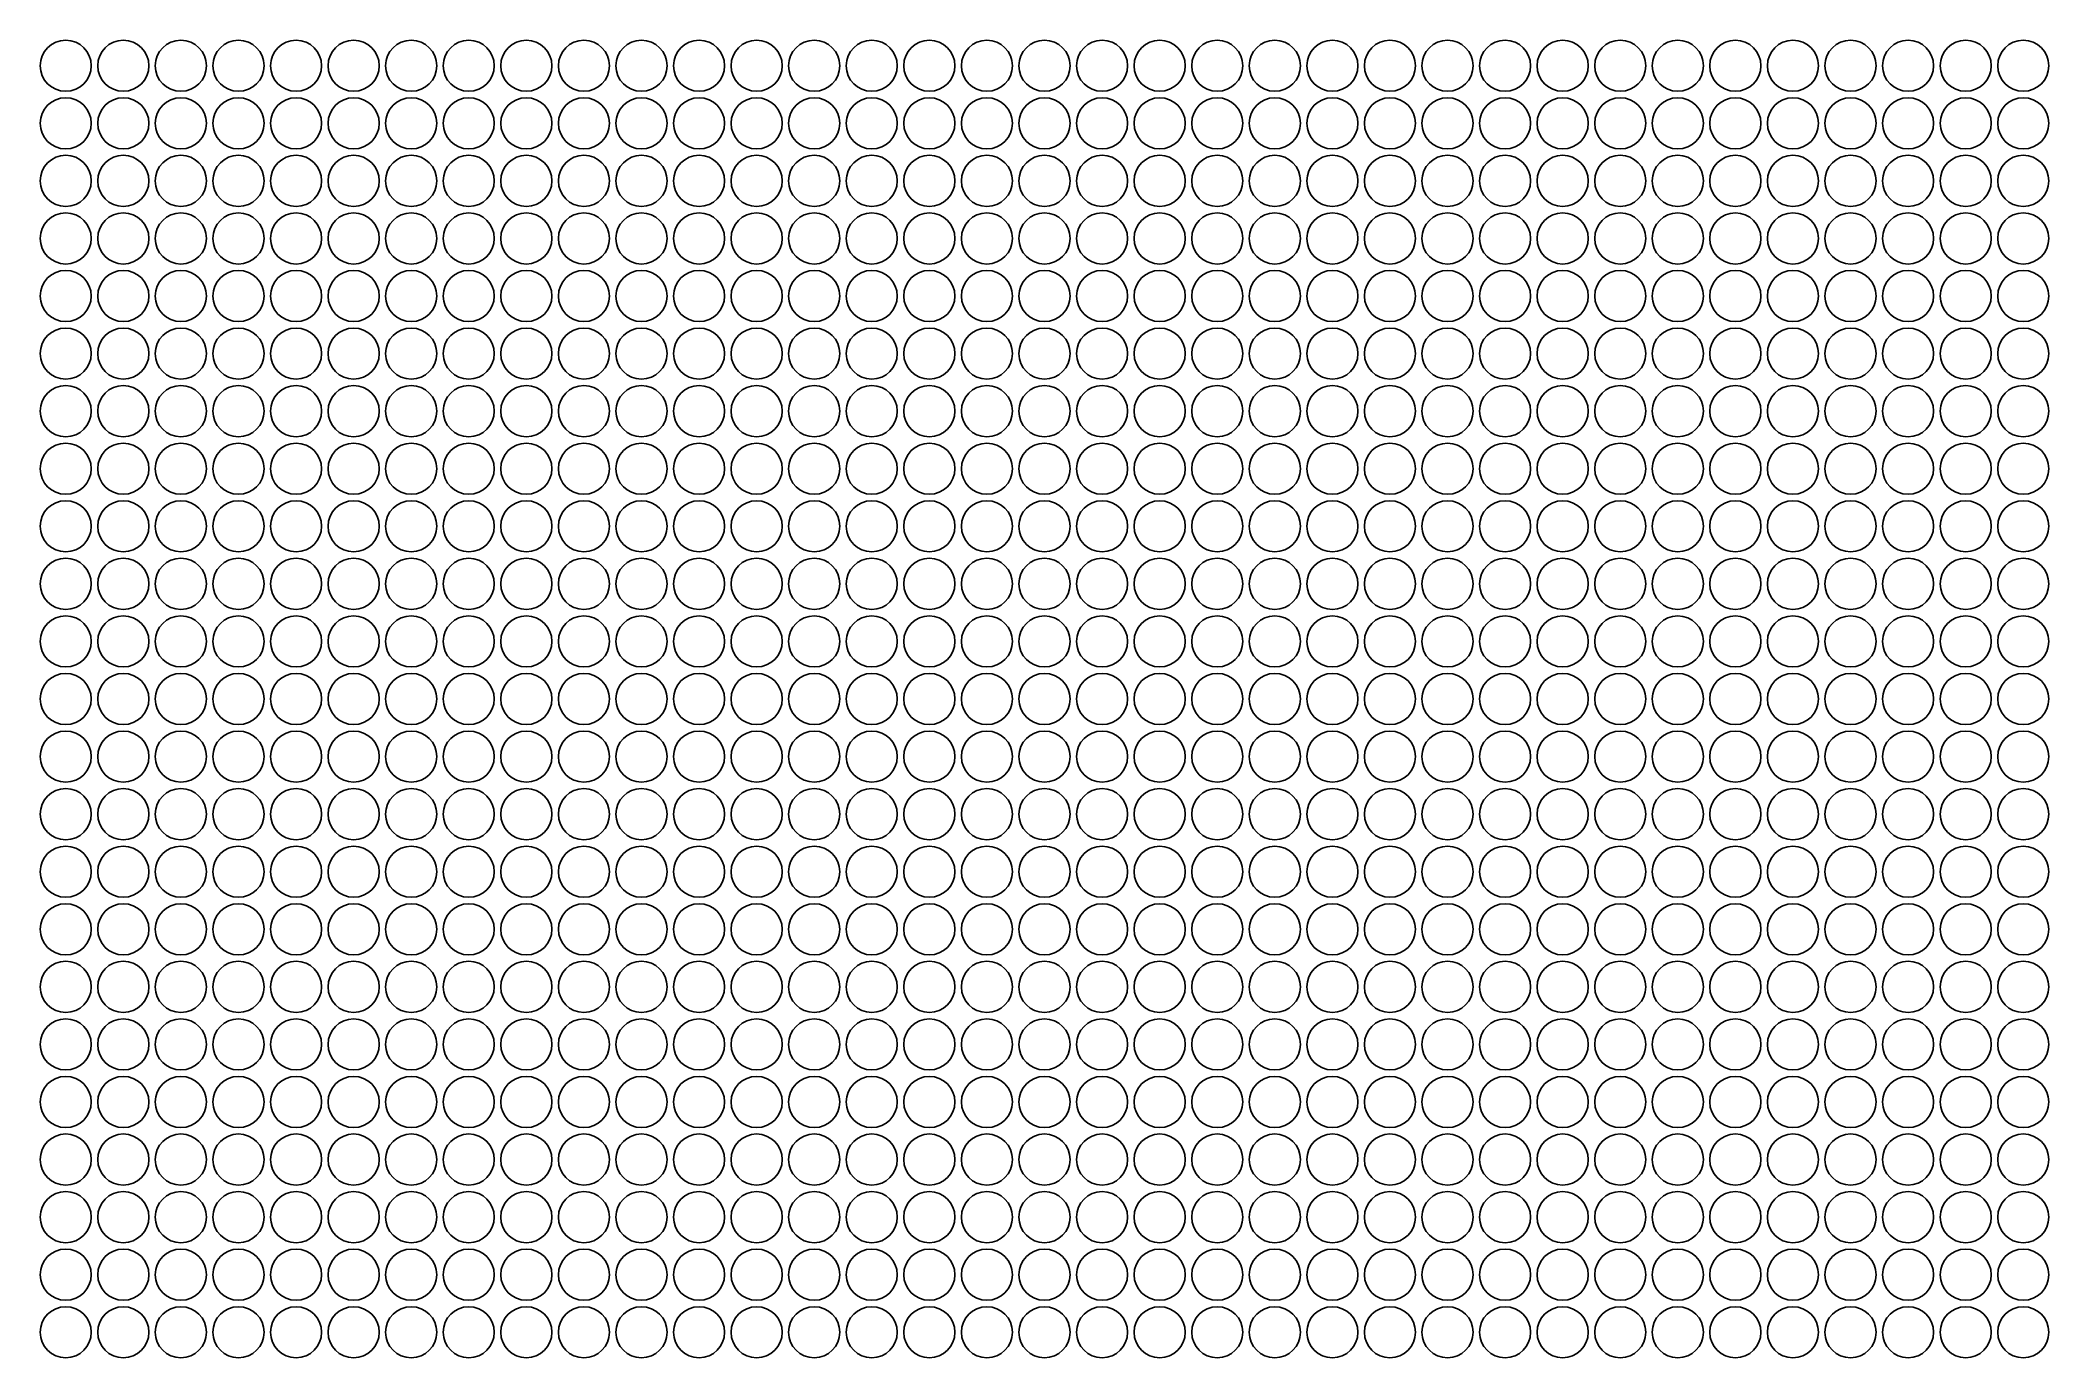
# Model space of a CAD drawing. Header units: millimetres. Extents: x 19 to 412, y -269 to -11.
import ezdxf

# ---------------------------------------------------------------- set-up
doc = ezdxf.new("R2010")
doc.units = ezdxf.units.MM

msp = doc.modelspace()

# ---------------------------------------------------------------- linework, layer by layer
for centre in [(24.47, -15.84), (35.73, -15.84), (46.99, -15.84), (58.26, -15.84), (69.52, -15.84), (80.78, -15.84), (92.04, -15.84), (103.3, -15.84), (114.56, -15.84), (125.82, -15.84), (137.08, -15.84), (148.34, -15.84), (159.6, -15.84), (170.86, -15.84), (182.12, -15.84), (193.38, -15.84), (204.64, -15.84), (215.9, -15.84), (227.17, -15.84), (238.43, -15.84), (249.69, -15.84), (260.95, -15.84), (272.21, -15.84), (283.47, -15.84), (294.73, -15.84), (305.99, -15.84), (317.25, -15.84), (328.51, -15.84), (339.77, -15.84), (351.03, -15.84), (362.29, -15.84), (373.55, -15.84), (384.81, -15.84), (396.08, -15.84), (407.34, -15.84), (24.47, -27.1), (35.73, -27.1), (46.99, -27.1), (58.26, -27.1), (69.52, -27.1), (80.78, -27.1), (92.04, -27.1), (103.3, -27.1), (114.56, -27.1), (125.82, -27.1), (137.08, -27.1), (148.34, -27.1), (159.6, -27.1), (170.86, -27.1), (182.12, -27.1), (193.38, -27.1), (204.64, -27.1), (215.9, -27.1), (227.17, -27.1), (238.43, -27.1), (249.69, -27.1), (260.95, -27.1), (272.21, -27.1), (283.47, -27.1), (294.73, -27.1), (305.99, -27.1), (317.25, -27.1), (328.51, -27.1), (339.77, -27.1), (351.03, -27.1), (362.29, -27.1), (373.55, -27.1), (384.81, -27.1), (396.08, -27.1), (407.34, -27.1), (24.47, -38.36), (35.73, -38.36), (46.99, -38.36), (58.26, -38.36), (69.52, -38.36), (80.78, -38.36), (92.04, -38.36), (103.3, -38.36), (114.56, -38.36), (125.82, -38.36), (137.08, -38.36), (148.34, -38.36), (159.6, -38.36), (170.86, -38.36), (182.12, -38.36), (193.38, -38.36), (204.64, -38.36), (215.9, -38.36), (227.17, -38.36), (238.43, -38.36), (249.69, -38.36), (260.95, -38.36), (272.21, -38.36), (283.47, -38.36), (294.73, -38.36), (305.99, -38.36), (317.25, -38.36), (328.51, -38.36), (339.77, -38.36), (351.03, -38.36), (362.29, -38.36), (373.55, -38.36), (384.81, -38.36), (396.08, -38.36), (407.34, -38.36), (24.47, -49.62), (35.73, -49.62), (46.99, -49.62), (58.26, -49.62), (69.52, -49.62), (80.78, -49.62), (92.04, -49.62), (103.3, -49.62), (114.56, -49.62), (125.82, -49.62), (137.08, -49.62), (148.34, -49.62), (159.6, -49.62), (170.86, -49.62), (182.12, -49.62), (193.38, -49.62), (204.64, -49.62), (215.9, -49.62), (227.17, -49.62), (238.43, -49.62), (249.69, -49.62), (260.95, -49.62), (272.21, -49.62), (283.47, -49.62), (294.73, -49.62), (305.99, -49.62), (317.25, -49.62), (328.51, -49.62), (339.77, -49.62), (351.03, -49.62), (362.29, -49.62), (373.55, -49.62), (384.81, -49.62), (396.08, -49.62), (407.34, -49.62), (24.47, -60.88), (35.73, -60.88), (46.99, -60.88), (58.26, -60.88), (69.52, -60.88), (80.78, -60.88), (92.04, -60.88), (103.3, -60.88), (114.56, -60.88), (125.82, -60.88), (137.08, -60.88), (148.34, -60.88), (159.6, -60.88), (170.86, -60.88), (182.12, -60.88), (193.38, -60.88), (204.64, -60.88), (215.9, -60.88), (227.17, -60.88), (238.43, -60.88), (249.69, -60.88), (260.95, -60.88), (272.21, -60.88), (283.47, -60.88), (294.73, -60.88), (305.99, -60.88), (317.25, -60.88), (328.51, -60.88), (339.77, -60.88), (351.03, -60.88), (362.29, -60.88), (373.55, -60.88), (384.81, -60.88), (396.08, -60.88), (407.34, -60.88), (24.47, -72.14), (35.73, -72.14), (46.99, -72.14), (58.26, -72.14), (69.52, -72.14), (80.78, -72.14), (92.04, -72.14), (103.3, -72.14), (114.56, -72.14), (125.82, -72.14), (137.08, -72.14), (148.34, -72.14), (159.6, -72.14), (170.86, -72.14), (182.12, -72.14), (193.38, -72.14), (204.64, -72.14), (215.9, -72.14), (227.17, -72.14), (238.43, -72.14), (249.69, -72.14), (260.95, -72.14), (272.21, -72.14), (283.47, -72.14), (294.73, -72.14), (305.99, -72.14), (317.25, -72.14), (328.51, -72.14), (339.77, -72.14), (351.03, -72.14), (362.29, -72.14), (373.55, -72.14), (384.81, -72.14), (396.08, -72.14), (407.34, -72.14), (24.47, -83.4), (35.73, -83.4), (46.99, -83.4), (58.26, -83.4), (69.52, -83.4), (80.78, -83.4), (92.04, -83.4), (103.3, -83.4), (114.56, -83.4), (125.82, -83.4), (137.08, -83.4), (148.34, -83.4), (159.6, -83.4), (170.86, -83.4), (182.12, -83.4), (193.38, -83.4), (204.64, -83.4), (215.9, -83.4), (227.17, -83.4), (238.43, -83.4), (249.69, -83.4), (260.95, -83.4), (272.21, -83.4), (283.47, -83.4), (294.73, -83.4), (305.99, -83.4), (317.25, -83.4), (328.51, -83.4), (339.77, -83.4), (351.03, -83.4), (362.29, -83.4), (373.55, -83.4), (384.81, -83.4), (396.08, -83.4), (407.34, -83.4), (24.47, -94.66), (35.73, -94.66), (46.99, -94.66), (58.26, -94.66), (69.52, -94.66), (80.78, -94.66), (92.04, -94.66), (103.3, -94.66), (114.56, -94.66), (125.82, -94.66), (137.08, -94.66), (148.34, -94.66), (159.6, -94.66), (170.86, -94.66), (182.12, -94.66), (193.38, -94.66), (204.64, -94.66), (215.9, -94.66), (227.17, -94.66), (238.43, -94.66), (249.69, -94.66), (260.95, -94.66), (272.21, -94.66), (283.47, -94.66), (294.73, -94.66), (305.99, -94.66), (317.25, -94.66), (328.51, -94.66), (339.77, -94.66), (351.03, -94.66), (362.29, -94.66), (373.55, -94.66), (384.81, -94.66), (396.08, -94.66), (407.34, -94.66), (24.47, -105.92), (35.73, -105.92), (46.99, -105.92), (58.26, -105.92), (69.52, -105.92), (80.78, -105.92), (92.04, -105.92), (103.3, -105.92), (114.56, -105.92), (125.82, -105.92), (137.08, -105.92), (148.34, -105.92), (159.6, -105.92), (170.86, -105.92), (182.12, -105.92), (193.38, -105.92), (204.64, -105.92), (215.9, -105.92), (227.17, -105.92), (238.43, -105.92), (249.69, -105.92), (260.95, -105.92), (272.21, -105.92), (283.47, -105.92), (294.73, -105.92), (305.99, -105.92), (317.25, -105.92), (328.51, -105.92), (339.77, -105.92), (351.03, -105.92), (362.29, -105.92), (373.55, -105.92), (384.81, -105.92), (396.08, -105.92), (407.34, -105.92), (24.47, -117.18), (35.73, -117.18), (46.99, -117.18), (58.26, -117.18), (69.52, -117.18), (80.78, -117.18), (92.04, -117.18), (103.3, -117.18), (114.56, -117.18), (125.82, -117.18), (137.08, -117.18), (148.34, -117.18), (159.6, -117.18), (170.86, -117.18), (182.12, -117.18), (193.38, -117.18), (204.64, -117.18), (215.9, -117.18), (227.17, -117.18), (238.43, -117.18), (249.69, -117.18), (260.95, -117.18), (272.21, -117.18), (283.47, -117.18), (294.73, -117.18), (305.99, -117.18), (317.25, -117.18), (328.51, -117.18), (339.77, -117.18), (351.03, -117.18), (362.29, -117.18), (373.55, -117.18), (384.81, -117.18), (396.08, -117.18), (407.34, -117.18), (24.47, -128.44), (35.73, -128.44), (46.99, -128.44), (58.26, -128.44), (69.52, -128.44), (80.78, -128.44), (92.04, -128.44), (103.3, -128.44), (114.56, -128.44), (125.82, -128.44), (137.08, -128.44), (148.34, -128.44), (159.6, -128.44), (170.86, -128.44), (182.12, -128.44), (193.38, -128.44), (204.64, -128.44), (215.9, -128.44), (227.17, -128.44), (238.43, -128.44), (249.69, -128.44), (260.95, -128.44), (272.21, -128.44), (283.47, -128.44), (294.73, -128.44), (305.99, -128.44), (317.25, -128.44), (328.51, -128.44), (339.77, -128.44), (351.03, -128.44), (362.29, -128.44), (373.55, -128.44), (384.81, -128.44), (396.08, -128.44), (407.34, -128.44), (24.47, -139.7), (35.73, -139.7), (46.99, -139.7), (58.26, -139.7), (69.52, -139.7), (80.78, -139.7), (92.04, -139.7), (103.3, -139.7), (114.56, -139.7), (125.82, -139.7), (137.08, -139.7), (148.34, -139.7), (159.6, -139.7), (170.86, -139.7), (182.12, -139.7), (193.38, -139.7), (204.64, -139.7), (215.9, -139.7), (227.17, -139.7), (238.43, -139.7), (249.69, -139.7), (260.95, -139.7), (272.21, -139.7), (283.47, -139.7), (294.73, -139.7), (305.99, -139.7), (317.25, -139.7), (328.51, -139.7), (339.77, -139.7), (351.03, -139.7), (362.29, -139.7), (373.55, -139.7), (384.81, -139.7), (396.08, -139.7), (407.34, -139.7), (24.47, -150.97), (35.73, -150.97), (46.99, -150.97), (58.26, -150.97), (69.52, -150.97), (80.78, -150.97), (92.04, -150.97), (103.3, -150.97), (114.56, -150.97), (125.82, -150.97), (137.08, -150.97), (148.34, -150.97), (159.6, -150.97), (170.86, -150.97), (182.12, -150.97), (193.38, -150.97), (204.64, -150.97), (215.9, -150.97), (227.17, -150.97), (238.43, -150.97), (249.69, -150.97), (260.95, -150.97), (272.21, -150.97), (283.47, -150.97), (294.73, -150.97), (305.99, -150.97), (317.25, -150.97), (328.51, -150.97), (339.77, -150.97), (351.03, -150.97), (362.29, -150.97), (373.55, -150.97), (384.81, -150.97), (396.08, -150.97), (407.34, -150.97), (24.47, -162.23), (35.73, -162.23), (46.99, -162.23), (58.26, -162.23), (69.52, -162.23), (80.78, -162.23), (92.04, -162.23), (103.3, -162.23), (114.56, -162.23), (125.82, -162.23), (137.08, -162.23), (148.34, -162.23), (159.6, -162.23), (170.86, -162.23), (182.12, -162.23), (193.38, -162.23), (204.64, -162.23), (215.9, -162.23), (227.17, -162.23), (238.43, -162.23), (249.69, -162.23), (260.95, -162.23), (272.21, -162.23), (283.47, -162.23), (294.73, -162.23), (305.99, -162.23), (317.25, -162.23), (328.51, -162.23), (339.77, -162.23), (351.03, -162.23), (362.29, -162.23), (373.55, -162.23), (384.81, -162.23), (396.08, -162.23), (407.34, -162.23), (24.47, -173.49), (35.73, -173.49), (46.99, -173.49), (58.26, -173.49), (69.52, -173.49), (80.78, -173.49), (92.04, -173.49), (103.3, -173.49), (114.56, -173.49), (125.82, -173.49), (137.08, -173.49), (148.34, -173.49), (159.6, -173.49), (170.86, -173.49), (182.12, -173.49), (193.38, -173.49), (204.64, -173.49), (215.9, -173.49), (227.17, -173.49), (238.43, -173.49), (249.69, -173.49), (260.95, -173.49), (272.21, -173.49), (283.47, -173.49), (294.73, -173.49), (305.99, -173.49), (317.25, -173.49), (328.51, -173.49), (339.77, -173.49), (351.03, -173.49), (362.29, -173.49), (373.55, -173.49), (384.81, -173.49), (396.08, -173.49), (407.34, -173.49), (24.47, -184.75), (35.73, -184.75), (46.99, -184.75), (58.26, -184.75), (69.52, -184.75), (80.78, -184.75), (92.04, -184.75), (103.3, -184.75), (114.56, -184.75), (125.82, -184.75), (137.08, -184.75), (148.34, -184.75), (159.6, -184.75), (170.86, -184.75), (182.12, -184.75), (193.38, -184.75), (204.64, -184.75), (215.9, -184.75), (227.17, -184.75), (238.43, -184.75), (249.69, -184.75), (260.95, -184.75), (272.21, -184.75), (283.47, -184.75), (294.73, -184.75), (305.99, -184.75), (317.25, -184.75), (328.51, -184.75), (339.77, -184.75), (351.03, -184.75), (362.29, -184.75), (373.55, -184.75), (384.81, -184.75), (396.08, -184.75), (407.34, -184.75), (24.47, -196.01), (35.73, -196.01), (46.99, -196.01), (58.26, -196.01), (69.52, -196.01), (80.78, -196.01), (92.04, -196.01), (103.3, -196.01), (114.56, -196.01), (125.82, -196.01), (137.08, -196.01), (148.34, -196.01), (159.6, -196.01), (170.86, -196.01), (182.12, -196.01), (193.38, -196.01), (204.64, -196.01), (215.9, -196.01), (227.17, -196.01), (238.43, -196.01), (249.69, -196.01), (260.95, -196.01), (272.21, -196.01), (283.47, -196.01), (294.73, -196.01), (305.99, -196.01), (317.25, -196.01), (328.51, -196.01), (339.77, -196.01), (351.03, -196.01), (362.29, -196.01), (373.55, -196.01), (384.81, -196.01), (396.08, -196.01), (407.34, -196.01), (24.47, -207.27), (35.73, -207.27), (46.99, -207.27), (58.26, -207.27), (69.52, -207.27), (80.78, -207.27), (92.04, -207.27), (103.3, -207.27), (114.56, -207.27), (125.82, -207.27), (137.08, -207.27), (148.34, -207.27), (159.6, -207.27), (170.86, -207.27), (182.12, -207.27), (193.38, -207.27), (204.64, -207.27), (215.9, -207.27), (227.17, -207.27), (238.43, -207.27), (249.69, -207.27), (260.95, -207.27), (272.21, -207.27), (283.47, -207.27), (294.73, -207.27), (305.99, -207.27), (317.25, -207.27), (328.51, -207.27), (339.77, -207.27), (351.03, -207.27), (362.29, -207.27), (373.55, -207.27), (384.81, -207.27), (396.08, -207.27), (407.34, -207.27), (24.47, -218.53), (35.73, -218.53), (46.99, -218.53), (58.26, -218.53), (69.52, -218.53), (80.78, -218.53), (92.04, -218.53), (103.3, -218.53), (114.56, -218.53), (125.82, -218.53), (137.08, -218.53), (148.34, -218.53), (159.6, -218.53), (170.86, -218.53), (182.12, -218.53), (193.38, -218.53), (204.64, -218.53), (215.9, -218.53), (227.17, -218.53), (238.43, -218.53), (249.69, -218.53), (260.95, -218.53), (272.21, -218.53), (283.47, -218.53), (294.73, -218.53), (305.99, -218.53), (317.25, -218.53), (328.51, -218.53), (339.77, -218.53), (351.03, -218.53), (362.29, -218.53), (373.55, -218.53), (384.81, -218.53), (396.08, -218.53), (407.34, -218.53), (24.47, -229.79), (35.73, -229.79), (46.99, -229.79), (58.26, -229.79), (69.52, -229.79), (80.78, -229.79), (92.04, -229.79), (103.3, -229.79), (114.56, -229.79), (125.82, -229.79), (137.08, -229.79), (148.34, -229.79), (159.6, -229.79), (170.86, -229.79), (182.12, -229.79), (193.38, -229.79), (204.64, -229.79), (215.9, -229.79), (227.17, -229.79), (238.43, -229.79), (249.69, -229.79), (260.95, -229.79), (272.21, -229.79), (283.47, -229.79), (294.73, -229.79), (305.99, -229.79), (317.25, -229.79), (328.51, -229.79), (339.77, -229.79), (351.03, -229.79), (362.29, -229.79), (373.55, -229.79), (384.81, -229.79), (396.08, -229.79), (407.34, -229.79), (24.47, -241.05), (35.73, -241.05), (46.99, -241.05), (58.26, -241.05), (69.52, -241.05), (80.78, -241.05), (92.04, -241.05), (103.3, -241.05), (114.56, -241.05), (125.82, -241.05), (137.08, -241.05), (148.34, -241.05), (159.6, -241.05), (170.86, -241.05), (182.12, -241.05), (193.38, -241.05), (204.64, -241.05), (215.9, -241.05), (227.17, -241.05), (238.43, -241.05), (249.69, -241.05), (260.95, -241.05), (272.21, -241.05), (283.47, -241.05), (294.73, -241.05), (305.99, -241.05), (317.25, -241.05), (328.51, -241.05), (339.77, -241.05), (351.03, -241.05), (362.29, -241.05), (373.55, -241.05), (384.81, -241.05), (396.08, -241.05), (407.34, -241.05), (24.47, -252.31), (35.73, -252.31), (46.99, -252.31), (58.26, -252.31), (69.52, -252.31), (80.78, -252.31), (92.04, -252.31), (103.3, -252.31), (114.56, -252.31), (125.82, -252.31), (137.08, -252.31), (148.34, -252.31), (159.6, -252.31), (170.86, -252.31), (182.12, -252.31), (193.38, -252.31), (204.64, -252.31), (215.9, -252.31), (227.17, -252.31), (238.43, -252.31), (249.69, -252.31), (260.95, -252.31), (272.21, -252.31), (283.47, -252.31), (294.73, -252.31), (305.99, -252.31), (317.25, -252.31), (328.51, -252.31), (339.77, -252.31), (351.03, -252.31), (362.29, -252.31), (373.55, -252.31), (384.81, -252.31), (396.08, -252.31), (407.34, -252.31), (24.47, -263.57), (35.73, -263.57), (46.99, -263.57), (58.26, -263.57), (69.52, -263.57), (80.78, -263.57), (92.04, -263.57), (103.3, -263.57), (114.56, -263.57), (125.82, -263.57), (137.08, -263.57), (148.34, -263.57), (159.6, -263.57), (170.86, -263.57), (182.12, -263.57), (193.38, -263.57), (204.64, -263.57), (215.9, -263.57), (227.17, -263.57), (238.43, -263.57), (249.69, -263.57), (260.95, -263.57), (272.21, -263.57), (283.47, -263.57), (294.73, -263.57), (305.99, -263.57), (317.25, -263.57), (328.51, -263.57), (339.77, -263.57), (351.03, -263.57), (362.29, -263.57), (373.55, -263.57), (384.81, -263.57), (396.08, -263.57), (407.34, -263.57)]:
    msp.add_circle(centre, 5)

doc.saveas('drawing.dxf')
